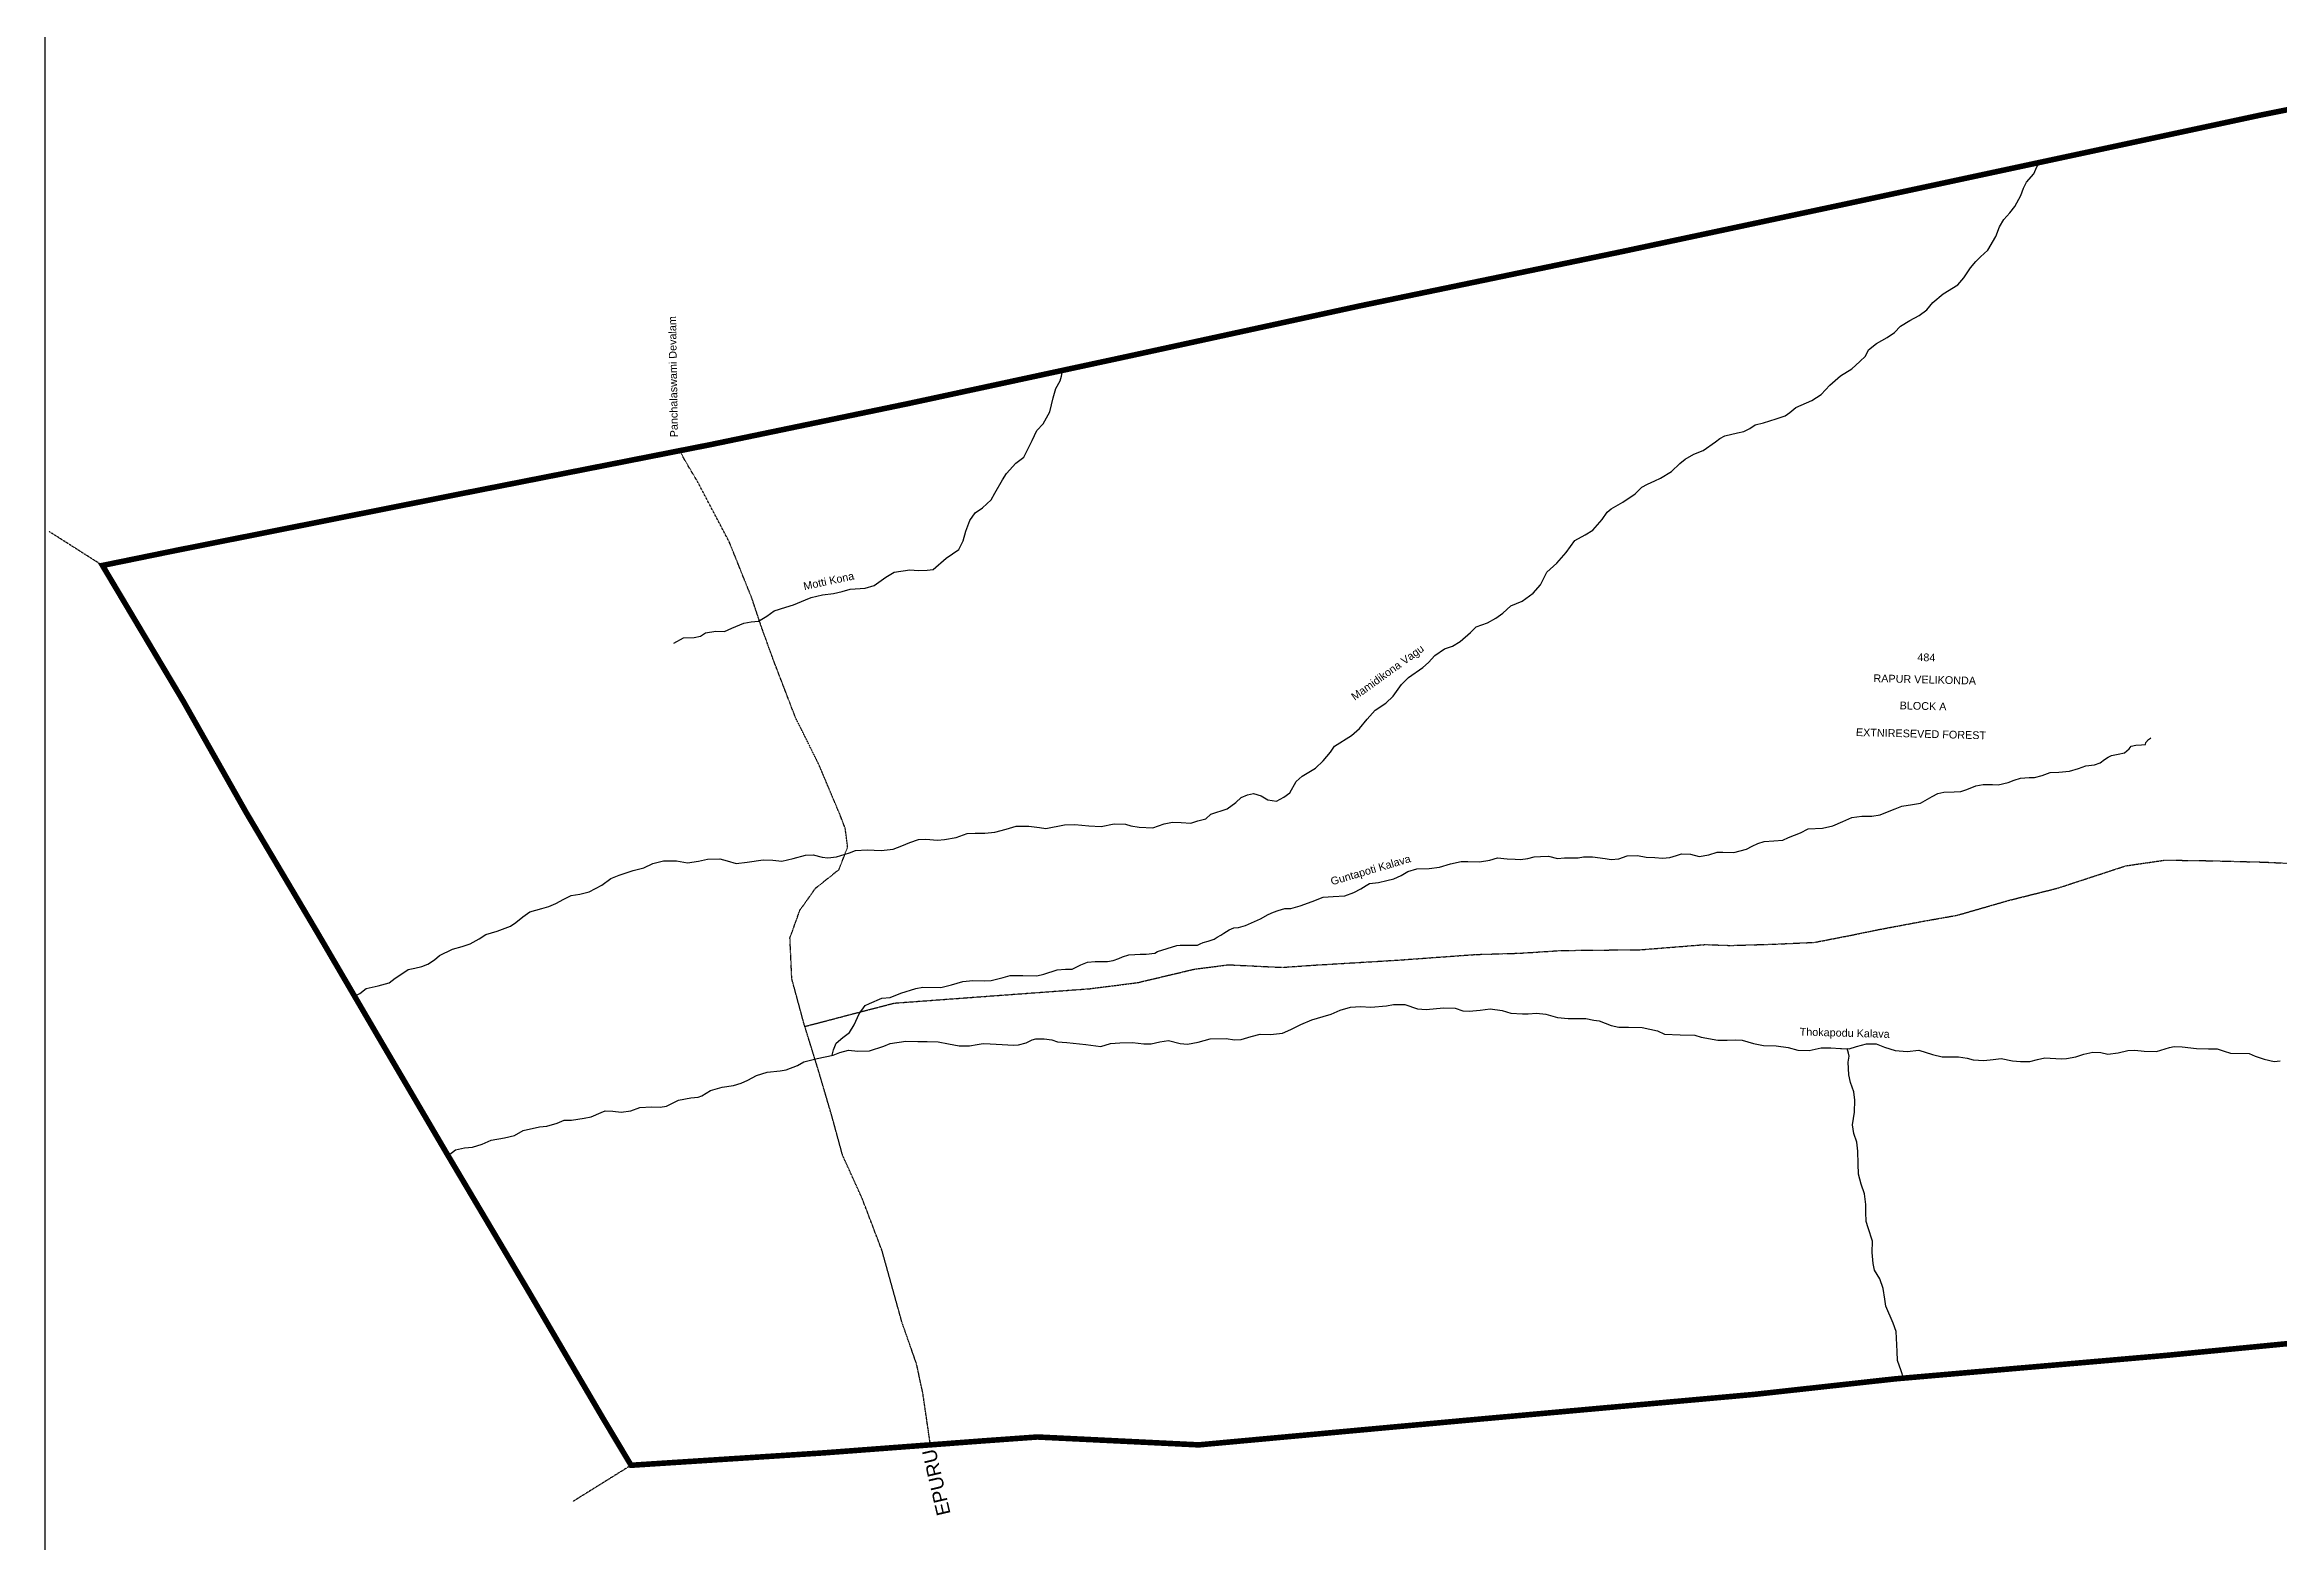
# Model space of a CAD drawing. Header units: inches. Extents: x 331956 to 347868, y 1573639 to 1584878.
# Drawn here: x 331956 to 337772, y 1576768 to 1580667 of the extents above; entities that cross this region are included whole.
import ezdxf

# ---------------------------------------------------------------- set-up
doc = ezdxf.new("R2010")
doc.units = ezdxf.units.IN
doc.header["$MEASUREMENT"] = 0
for name, pattern in [('ACAD_ISO03W100', [30, 12, -18]), ('ACAD_ISO07W100', [3, 0, -3]), ('BORDER', [1.75, 0.5, -0.25, 0.5, -0.25, 0, -0.25])]:
    doc.linetypes.add(name, pattern=pattern)
for name, color, linetype in [('C LINE COO', 6, 'Continuous'), ('NALA', 4, 'Continuous'), ('SURVEY_BND', 7, 'Continuous')]:
    doc.layers.add(name, color=color, linetype=linetype)
doc.layers.add('FOOTPATH', color=150, linetype='ACAD_ISO07W100', lineweight=30)
doc.layers.add('VILL_BOUNDARY', color=6, linetype='BORDER', lineweight=30)
doc.styles.get("Standard").update_dxf_attribs({"font": 'arial.ttf'})

msp = doc.modelspace()

# ---------------------------------------------------------------- linework, layer by layer
at = {"layer": 'C LINE COO', "color": 0}
msp.add_lwpolyline([(331956.3, 1573639.2), (347868, 1573639.2), (347868, 1584877.7), (331956.3, 1584877.7), (331956.3, 1573639.2)], dxfattribs=at)
at = {"layer": 'FOOTPATH', "ltscale": 0.002}
for points in [[(334261.6, 1577021.9), (334241.7, 1577157.7), (334225.4, 1577233.1), (334187.9, 1577339.8), (334135.6, 1577527.9), (334084.4, 1577662.4), (334033.1, 1577775.5), (334004.9, 1577878.7), (333970.9, 1577994.2), (333932.4, 1578119), (333900.8, 1578235.7), (333896, 1578341.6), (333922, 1578413.9), (333962.6, 1578471.1), (334023.6, 1578519.8), (334046.1, 1578577.4), (334039.9, 1578627), (334026.7, 1578661.3), (333970.8, 1578794.2), (333910.8, 1578914.5), (333852.9, 1579065.5), (333824.1, 1579145), (333796.7, 1579226.7), (333738.3, 1579372.1), (333655.6, 1579529.6), (333626.2, 1579578.7), (333608.9, 1579610.1)], [(333934.8, 1578111.4), (334054.4, 1578142.6), (334167.2, 1578172), (334362, 1578186.4), (334676.7, 1578209.5), (334801, 1578225.4), (334948.5, 1578260.4), (335036.9, 1578271.8), (335178, 1578265), (335258.8, 1578270.8), (335477, 1578283.8), (335681.5, 1578298.6), (335794.9, 1578301.9), (335904.2, 1578309), (336035.2, 1578310.3), (336104.8, 1578310.6), (336278.1, 1578324.4), (336343.7, 1578322.1), (336457.1, 1578325.4), (336562.7, 1578330.2), (336652.7, 1578347.7), (336729.7, 1578363.4), (336844, 1578384.9), (336933.7, 1578400.7), (337069, 1578439.7), (337195.2, 1578471.3), (337372.6, 1578529.4), (337475.3, 1578544.3), (337588.5, 1578542.7), (337730.8, 1578539.1), (337897, 1578531.3)]]:
    msp.add_lwpolyline(points, dxfattribs=at)
at = {"layer": 'NALA'}
for points in [[(332762.6, 1578190.3), (332776.2, 1578196.7), (332793.4, 1578210.3), (332823.8, 1578216.7), (332852.5, 1578224.5), (332868.1, 1578236.7), (332888.5, 1578249.9), (332902.1, 1578259.3), (332920, 1578262.8), (332938.2, 1578267.4), (332953.6, 1578273.2), (332970.5, 1578284.6), (332983.7, 1578296), (333017.5, 1578312.5), (333043.1, 1578319.3), (333063.7, 1578326.6), (333086.7, 1578339.6), (333104.8, 1578350.5), (333133.8, 1578359.5), (333168.2, 1578371.9), (333182.5, 1578381.8), (333201, 1578396.3), (333219.2, 1578409.4), (333250.3, 1578418.2), (333268.6, 1578423.2), (333286.4, 1578431.3), (333307.3, 1578442.2), (333326.9, 1578452.4), (333349.3, 1578455.9), (333373.2, 1578461.5), (333406.6, 1578478.8), (333429.4, 1578496.1), (333451.3, 1578504.8), (333488, 1578517.2), (333516, 1578524.1), (333538.9, 1578535.2), (333566.7, 1578542.3), (333600.9, 1578542.2), (333629.5, 1578537), (333657.9, 1578541.1), (333681.1, 1578546.7), (333713.5, 1578547.8), (333732.9, 1578542.5), (333756.1, 1578535.5), (333784.7, 1578539.3), (333826.6, 1578545.2), (333851.6, 1578544.4), (333874.8, 1578541.6), (333904.5, 1578548.5), (333936.1, 1578557.2), (333956.8, 1578558.1), (333979.5, 1578552.3), (333994.9, 1578550.1), (334017.1, 1578553.1), (334051.1, 1578563.6), (334066.3, 1578568.9), (334097.3, 1578571.3), (334133.6, 1578569.4), (334165, 1578572.5), (334186.8, 1578581.2), (334207.8, 1578590.4), (334230.5, 1578597.9), (334249.6, 1578598.9), (334280.2, 1578596.2), (334298.4, 1578597.7), (334328.9, 1578603.1), (334357, 1578613.4), (334377.7, 1578614.8), (334403.6, 1578614.3), (334428.9, 1578616.8), (334458.6, 1578624.4), (334484.5, 1578633), (334518.1, 1578632.2), (334545.6, 1578629.3), (334562.2, 1578626.5), (334610.4, 1578635.9), (334637.7, 1578637.1), (334673.8, 1578633.1), (334705.9, 1578631.6), (334739.4, 1578638.3), (334769.1, 1578637.6), (334782.8, 1578633.7), (334804.8, 1578629.8), (334840.7, 1578628.4), (334869.7, 1578638.6), (334891.9, 1578643.1), (334914.5, 1578642.5), (334939, 1578640.5), (334957.5, 1578646.7), (334978.8, 1578651.8), (334991.7, 1578663.9), (335034.3, 1578677.6), (335056.6, 1578694.6), (335070.7, 1578706.9), (335086.8, 1578713.8), (335102.6, 1578717.5), (335122.7, 1578711.7), (335139.5, 1578701.6), (335162.5, 1578698.1), (335181.3, 1578708.5), (335197, 1578719.5), (335213.9, 1578748.5), (335228.8, 1578762.9), (335263.8, 1578783.5), (335283.8, 1578802.3), (335302.5, 1578825.3), (335313.3, 1578840.7), (335357.9, 1578868.5), (335378.6, 1578887.3), (335398, 1578911.1), (335419.5, 1578934.3), (335447.2, 1578953), (335466.2, 1578970.8), (335487.6, 1579001.4), (335505.7, 1579019.3), (335543.3, 1579045.6), (335558.1, 1579058.5), (335574.1, 1579076.9), (335599.3, 1579094), (335620.2, 1579101.3), (335640.5, 1579113.4), (335667, 1579136.5), (335681.6, 1579151.6), (335711.9, 1579161.9), (335733.2, 1579174.4), (335751.6, 1579187.5), (335772.3, 1579206), (335801.9, 1579218.3), (335830.5, 1579238.9), (335849.2, 1579261.2), (335865.9, 1579294.1), (335891.8, 1579317.4), (335916, 1579344.8), (335938.7, 1579376.3), (335966, 1579390.8), (335985.6, 1579402.9), (336010.3, 1579431), (336022.9, 1579450), (336033.6, 1579459.2), (336064, 1579475.8), (336095.8, 1579498), (336112.9, 1579515.6), (336127.6, 1579523.1), (336146.9, 1579532.1), (336162, 1579538.7), (336190.1, 1579555.9), (336212.1, 1579576.7), (336225.7, 1579588.5), (336248.8, 1579601), (336273.1, 1579610.6), (336304.9, 1579633), (336316.3, 1579642), (336329.6, 1579649.2), (336361.9, 1579656.3), (336378.7, 1579660.2), (336394.6, 1579667.9), (336408.6, 1579677.3), (336429.9, 1579682.7), (336462.6, 1579692.8), (336486.4, 1579700.9), (336498.3, 1579709.4), (336513.8, 1579723), (336555.5, 1579740.8), (336580.2, 1579756.1), (336602.2, 1579781), (336630.6, 1579805), (336660.2, 1579823.6), (336680.6, 1579842.4), (336695, 1579856.7), (336703.5, 1579873.2), (336723.7, 1579889.3), (336752, 1579904.7), (336770.4, 1579917.7), (336786.8, 1579934.7), (336811.1, 1579948.8), (336834.6, 1579962), (336855.2, 1579977.1), (336870.2, 1579996.4), (336897.4, 1580018.8), (336935.5, 1580042.2), (336951.1, 1580060.6), (336968.2, 1580086.6), (336982.7, 1580102.9), (336994.9, 1580115.1), (337013.7, 1580132.6), (337034.5, 1580167.8), (337043.7, 1580193.2), (337055.4, 1580212.5), (337071.3, 1580229.7), (337083.8, 1580246), (337099.3, 1580274.3), (337106.2, 1580293.9), (337114, 1580308.9), (337133.8, 1580330.6), (337141.7, 1580349), (337148.7, 1580360.7)], [(333593.7, 1579109), (333618.9, 1579123), (333646.6, 1579124.1), (333663.3, 1579126.9), (333676.5, 1579135.6), (333703, 1579139.9), (333725.3, 1579139.5), (333744.5, 1579148.5), (333776.2, 1579161.4), (333795, 1579165), (333814.3, 1579166.5), (333835.5, 1579179.5), (333854.6, 1579192.9), (333885.2, 1579202.8), (333905, 1579209.2), (333936.4, 1579221.5), (333951.6, 1579228.3), (333980.5, 1579235.2), (334009.5, 1579238.7), (334031.9, 1579243.2), (334052.6, 1579249.7), (334091.6, 1579252.1), (334115.5, 1579259.5), (334145.7, 1579280.6), (334167, 1579294.1), (334208, 1579300.4), (334230.6, 1579297.9), (334253, 1579299.2), (334268.5, 1579301.1), (334302.6, 1579330), (334335.7, 1579352.8), (334347, 1579375.7), (334353.4, 1579401.1), (334364.1, 1579428.3), (334378.2, 1579448.5), (334397.4, 1579461.2), (334419.3, 1579482.1), (334429.2, 1579499.8), (334449.2, 1579533.9), (334459.6, 1579551.1), (334483.9, 1579577.7), (334504.3, 1579593.6), (334526, 1579636.8), (334538.2, 1579663.1), (334554.8, 1579680.3), (334572.6, 1579711.7), (334581.3, 1579747.8), (334587.9, 1579772.1), (334599, 1579792.1), (334603, 1579803.8), (334605.3, 1579819.2)], [(334005.5, 1578036.2), (334009.1, 1578050.4), (334016.3, 1578067.3), (334033.5, 1578082.8), (334050.9, 1578095.7), (334063.1, 1578115.7), (334076.1, 1578144.1), (334092, 1578165.3), (334102.7, 1578171.3), (334135.2, 1578185.2), (334157.2, 1578186.9), (334184.2, 1578197.9), (334223.2, 1578210.2), (334242.1, 1578213.5), (334288.9, 1578213), (334316.4, 1578219.1), (334346.2, 1578228.6), (334372.2, 1578230.8), (334402.1, 1578230.3), (334419.3, 1578231.1), (334450.8, 1578238.8), (334469.1, 1578243.5), (334502.1, 1578243.5), (334538.8, 1578242.9), (334556.6, 1578247), (334591.6, 1578258.6), (334613, 1578260.1), (334630.1, 1578260.5), (334652.8, 1578271.6), (334670.6, 1578278.6), (334690.3, 1578280.6), (334708.2, 1578280.5), (334722.7, 1578280.1), (334737.6, 1578282.6), (334751.9, 1578287.9), (334761.4, 1578292.2), (334778.1, 1578297.5), (334793.2, 1578298.8), (334807.5, 1578299.3), (334823.1, 1578299.5), (334845.7, 1578302), (334852.6, 1578306.7), (334902.7, 1578321.8), (334911.8, 1578323), (334923.8, 1578323), (334934, 1578322.7), (334956.5, 1578323), (334963.4, 1578326.3), (334971.8, 1578329.5), (334984.7, 1578333.1), (334999.9, 1578338.4), (335008.3, 1578343.3), (335017.5, 1578348.8), (335025.6, 1578354.3), (335039.2, 1578363), (335051.3, 1578367.6), (335063.3, 1578369.2), (335081.3, 1578373.9), (335120.6, 1578391.5), (335140.5, 1578402.4), (335154.3, 1578408.3), (335167, 1578413.1), (335183.6, 1578418.4), (335199.8, 1578418), (335223.9, 1578425.3), (335255.5, 1578436.5), (335284, 1578448), (335310.2, 1578449.9), (335340.4, 1578450.9), (335363.3, 1578459.5), (335382.1, 1578469.6), (335395.7, 1578477.8), (335404.6, 1578483.5), (335428.1, 1578486.1), (335449.2, 1578490.9), (335467.9, 1578495.7), (335486.7, 1578504.6), (335504.3, 1578514.4), (335527.2, 1578521.2), (335559.7, 1578522.4), (335586.3, 1578526.3), (335615, 1578534.6), (335643, 1578540.8), (335660.7, 1578540.6), (335691.1, 1578539.6), (335717.2, 1578544), (335737.9, 1578550.6), (335762.6, 1578547.7), (335783.1, 1578546.6), (335797.8, 1578545.7), (335816.4, 1578548.7), (335833.3, 1578553.1), (335849.8, 1578553.5), (335870.4, 1578554.4), (335893.5, 1578548.4), (335911.8, 1578550), (335947.6, 1578550.5), (335961, 1578553), (335985.2, 1578552.7), (336017.6, 1578548.8), (336033.7, 1578545.5), (336053.7, 1578547.9), (336075.3, 1578555.6), (336101.7, 1578556.3), (336124.8, 1578551.5), (336146.7, 1578551.2), (336167.4, 1578549), (336186.5, 1578551.4), (336203.5, 1578556.6), (336216.4, 1578560.3), (336239.7, 1578559.7), (336262.3, 1578553.4), (336287.5, 1578557.6), (336308.9, 1578564.6), (336324.3, 1578565.1), (336353, 1578564.4), (336385.4, 1578573), (336400.1, 1578580.8), (336415.1, 1578587.3), (336431.2, 1578592.3), (336456.4, 1578594.3), (336480.3, 1578596.2), (336495.3, 1578603.3), (336525.8, 1578615.6), (336546.5, 1578625.6), (336583.3, 1578627.2), (336609.9, 1578633.9), (336636.4, 1578644.7), (336660, 1578654.9), (336686.1, 1578658.3), (336711.7, 1578658.5), (336733.5, 1578662), (336761.1, 1578673.5), (336772.9, 1578677.8), (336789.8, 1578684.5), (336817.6, 1578689.4), (336838.1, 1578692.9), (336869.2, 1578709.9), (336883.3, 1578717.5), (336898.8, 1578721.1), (336925.9, 1578722.1), (336943.8, 1578722.5), (336959.3, 1578728.1), (336982.6, 1578737.5), (337001.5, 1578741.3), (337025.9, 1578740.7), (337041, 1578740.3), (337066.3, 1578746), (337082.7, 1578752.7), (337099.1, 1578757.4), (337121.6, 1578759.4), (337135, 1578759), (337155.3, 1578764.2), (337176, 1578772.5), (337198.8, 1578773.4), (337225.9, 1578776.1), (337249.9, 1578783), (337268.6, 1578789.7), (337291.4, 1578791.9), (337306.3, 1578797.5), (337317.7, 1578805.8), (337326.6, 1578812.7), (337335.3, 1578817), (337353, 1578820.2), (337369.3, 1578823.5), (337381.6, 1578834), (337387.1, 1578841), (337399.2, 1578843.8), (337414, 1578844.6), (337424, 1578845.5), (337425.2, 1578850.3), (337432.3, 1578858.1), (337437.2, 1578861.9), (337438.3, 1578862.2)], [(333006.1, 1577775), (333025.9, 1577789.8), (333048.7, 1577795.4), (333069.8, 1577796.9), (333094.5, 1577804.9), (333118.4, 1577815.2), (333152.6, 1577821.3), (333179.3, 1577827.2), (333202, 1577840.5), (333243.8, 1577850.1), (333263, 1577851.2), (333290.2, 1577859.7), (333308.5, 1577866.9), (333327.1, 1577867.3), (333360.6, 1577872.1), (333378.8, 1577875.7), (333404.8, 1577887), (333414.6, 1577891.4), (333435.2, 1577890.2), (333456.6, 1577888.2), (333481.6, 1577891.4), (333505.3, 1577900.2), (333535.8, 1577902.2), (333558.2, 1577901.1), (333574.8, 1577903.9), (333606.3, 1577919.3), (333638, 1577925), (333656.8, 1577927.3), (333666.2, 1577930.9), (333689.5, 1577944.4), (333719.4, 1577953.3), (333748.8, 1577957.3), (333769.1, 1577963.3), (333786.1, 1577971.1), (333809, 1577983.6), (333836.7, 1577992.4), (333870.9, 1577996), (333885.8, 1577998.4), (333915.5, 1578009.2), (333931.9, 1578018.8), (333966.5, 1578028.1), (334008.1, 1578036.7), (334025.6, 1578043.1), (334048.7, 1578049.5), (334072.9, 1578047.1), (334103, 1578048), (334140.2, 1578060.1), (334156.6, 1578066.5), (334197.5, 1578072.8), (334228.7, 1578071.7), (334252.9, 1578072), (334281.9, 1578071.3), (334308.5, 1578066.1), (334336, 1578060.6), (334363.4, 1578060.5), (334383.2, 1578064.5), (334398.8, 1578066.6), (334417.1, 1578066.1), (334448.7, 1578063.9), (334477.4, 1578062.6), (334491.1, 1578063.7), (334510.4, 1578068.1), (334526.4, 1578076), (334535.7, 1578078.6), (334557.4, 1578078.6), (334577.8, 1578076.5), (334592.4, 1578071.3), (334616.7, 1578069.3), (334665.7, 1578064.4), (334705.3, 1578059.1), (334730.7, 1578066.7), (334755, 1578068.6), (334787.3, 1578069.1), (334817.3, 1578065.6), (334836.1, 1578065.7), (334859.1, 1578071.3), (334881.3, 1578074.3), (334911.7, 1578066.8), (334931, 1578065.3), (334958.8, 1578070.4), (334989.9, 1578078.9), (335031.7, 1578079.5), (335053, 1578076.6), (335070.6, 1578077.5), (335096.8, 1578085.4), (335119.6, 1578090.8), (335146.5, 1578090.6), (335177.6, 1578093.3), (335199.7, 1578103), (335225.7, 1578116), (335254.2, 1578128), (335283.7, 1578136.7), (335304.5, 1578142.8), (335328.4, 1578153.8), (335354.8, 1578161.5), (335380.7, 1578163), (335408.1, 1578161.1), (335448.4, 1578165.2), (335467.2, 1578168), (335496.4, 1578168), (335529.2, 1578157), (335552.3, 1578155), (335597.3, 1578159.6), (335627, 1578159.2), (335647.3, 1578152.1), (335663.5, 1578151), (335692.8, 1578153.3), (335718.7, 1578157.2), (335749.4, 1578153.1), (335772.4, 1578146.1), (335802.5, 1578144.3), (335817.4, 1578144.1), (335839.4, 1578145.4), (335863.2, 1578143.5), (335893.3, 1578134.5), (335921.3, 1578131.6), (335949.3, 1578131.5), (335967.8, 1578131.5), (335987.9, 1578127.9), (336002.3, 1578125.7), (336033.6, 1578114), (336053.5, 1578109.1), (336078.1, 1578109.3), (336113.9, 1578108.6), (336153.6, 1578099.8), (336172.5, 1578091.5), (336212.7, 1578089), (336251.1, 1578088.5), (336267.8, 1578082.9), (336311.3, 1578075.9), (336335.1, 1578075.2), (336355.7, 1578076.3), (336374.1, 1578075.4), (336404.1, 1578066.4), (336430, 1578061.5), (336462.9, 1578061), (336493.8, 1578056.4), (336519.6, 1578049.8), (336548.8, 1578048.2), (336580.1, 1578055.1), (336605, 1578055.7), (336630.1, 1578054), (336633, 1578053.5), (336652.6, 1578053.3), (336671.7, 1578059.1), (336697.7, 1578065.8), (336723.2, 1578065.6), (336745.1, 1578056.9), (336772.9, 1578048.9), (336803.5, 1578045.8), (336834.1, 1578049.3), (336869.7, 1578038), (336895.3, 1578032.3), (336937.4, 1578032), (336960.1, 1578028.5), (336975.3, 1578024.1), (337003.4, 1578022.3), (337027.4, 1578025.4), (337048.4, 1578027.6), (337077.7, 1578021.9), (337099.2, 1578019.8), (337122.9, 1578019.8), (337143.3, 1578025.1), (337161.7, 1578029.7), (337204.5, 1578026.6), (337218.1, 1578028), (337243.2, 1578032.3), (337263.9, 1578039), (337286.8, 1578044.3), (337308, 1578043.7), (337326.3, 1578039.4), (337353.1, 1578042.3), (337378.4, 1578048.9), (337396.4, 1578049.2), (337420.3, 1578047), (337452.4, 1578046.2), (337486.4, 1578056.1), (337498.6, 1578058.6), (337519.9, 1578057.9), (337556.9, 1578053.8), (337588, 1578053), (337610.6, 1578053), (337629.2, 1578046.6), (337645.4, 1578042), (337694, 1578040.6), (337709.8, 1578034.1), (337733.3, 1578025.8), (337758.7, 1578020.1), (337775, 1578021.7)], [(336794.5, 1577195.6), (336788.6, 1577214.2), (336778.8, 1577241.3), (336777.9, 1577265.3), (336775.1, 1577316.8), (336767.5, 1577338.4), (336748.7, 1577383.3), (336746, 1577400.9), (336741.6, 1577428.6), (336733, 1577454.1), (336718.8, 1577476.9), (336715.4, 1577494.3), (336712.3, 1577522.9), (336713.5, 1577552), (336702.4, 1577586.7), (336696.9, 1577603.7), (336696.5, 1577627.6), (336696.5, 1577648), (336693.1, 1577675.7), (336684.3, 1577700.7), (336676.7, 1577726.8), (336676.6, 1577753.4), (336675.7, 1577786.8), (336672.4, 1577809.8), (336665.3, 1577832.4), (336661.8, 1577855.2), (336666.7, 1577887.7), (336667.5, 1577919.1), (336664.7, 1577941.3), (336656.6, 1577965), (336651.8, 1577985.3), (336649.8, 1578018.4), (336652.5, 1578033.9), (336651.4, 1578041.9), (336647.9, 1578053.4)]]:
    msp.add_lwpolyline(points, dxfattribs=at)
at = {"layer": 'VILL_BOUNDARY', "color": 6, "linetype": 'ACAD_ISO03W100', "lineweight": -2, "ltscale": 3, "const_width": 14.5}
msp.add_lwpolyline([(338040.6, 1580547.7), (337721.5, 1580483.5), (337168.6, 1580365), (336659.7, 1580255.9), (336054.7, 1580127.1), (335380.4, 1579987.4), (334770.5, 1579854.8), (334205.6, 1579733.2), (333690.3, 1579626.2), (333057.5, 1579501.6), (332298.9, 1579350.7), (332106.6, 1579311.4), (332317.2, 1578957.6), (332480.8, 1578668), (332666.7, 1578354.3), (332830.1, 1578074.8), (333004.9, 1577776.9), (333212.4, 1577427.1), (333409.8, 1577090.2), (333482.5, 1576968.7), (333984.4, 1577001), (334396.2, 1577032), (334539.8, 1577042.3), (334959.9, 1577021.8), (335649.2, 1577085.1), (336406.5, 1577153.3), (336773, 1577193.7), (337478.3, 1577254.8), (338269.2, 1577331.4)], dxfattribs=at)
at = {"layer": 'VILL_BOUNDARY'}
for points in [[(332106.6, 1579311.4), (331967.9, 1579399.6)], [(333482.5, 1576968.7), (333330.5, 1576874)]]:
    msp.add_lwpolyline(points, dxfattribs=at)

# ---------------------------------------------------------------- texts
at = {"layer": 'SURVEY_BND'}
for s, height, rotation, p in [('Panchalaswami Devalam', 20.114, 90.85968, (333604.3, 1579645.2)), ('Motti Kona', 20.11, 12.07988, (333933.3, 1579247.2)), ('Mamidikona Vagu', 20.114, 35.75843, (335365.9, 1578959)), ('484', 20.11, 358.56647, (336830.1, 1579062.6)), ('RAPUR VELIKONDA', 20.114, 358.56647, (336715.8, 1579007.8)), ('BLOCK A', 20.11, 358.56647, (336784, 1578937)), ('EXTNIRESEVED FOREST', 20.114, 358.56647, (336670.2, 1578867.3)), ('Guntapoti Kalava', 20.114, 16.46703, (335306.6, 1578478.5)), ('Thokapodu Kalava', 20.114, 358.49318, (336523.8, 1578087.6)), ('EPURU', 35.98, 103.08482, (334314.3, 1576842.5))]:
    msp.add_text(s, height=height, rotation=rotation, dxfattribs=at).set_placement(p)

doc.saveas('drawing.dxf')
